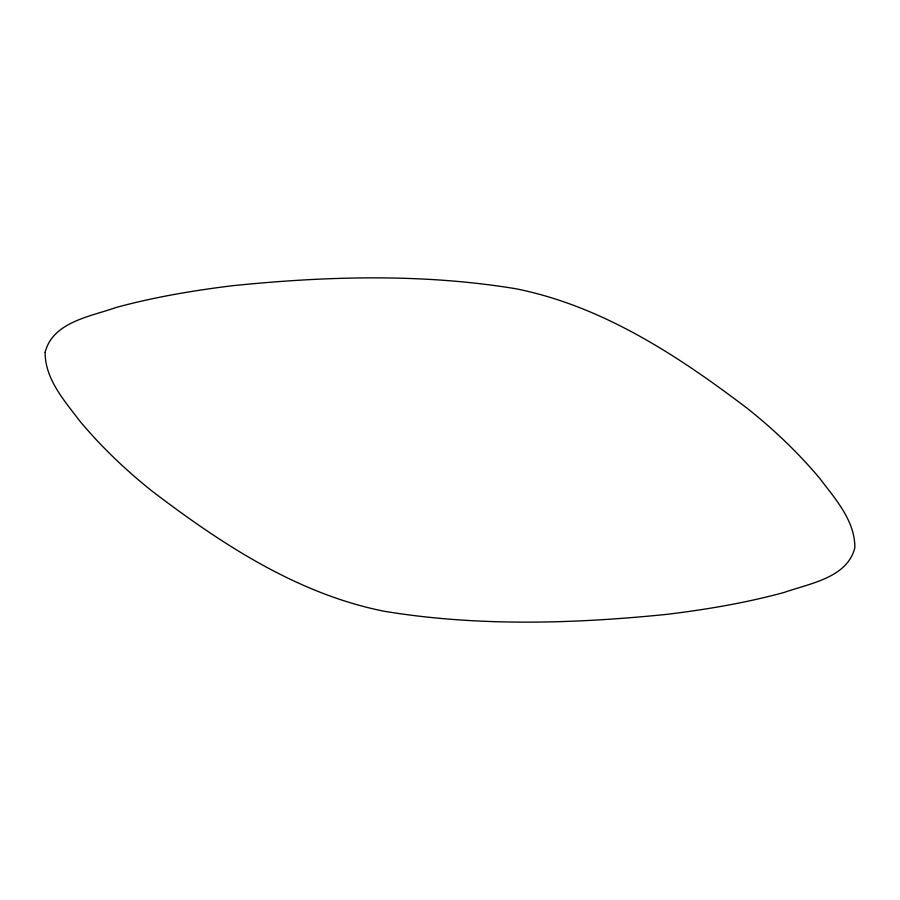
<?xml version="1.0" encoding="UTF-8"?>
<svg xmlns="http://www.w3.org/2000/svg" width="900" height="900" viewBox="0 0 900 900"><rect width="100%" height="100%" fill="white"/><g stroke="black" fill="none" stroke-linecap="round" stroke-linejoin="round"><path stroke-width="1.35" d="M45.146 352.249C44.921 379.305 64.778 401.141 80.19 421.537C101.767 447.289 126.236 470.554 152.516 491.468C221.828 544.14 297.585 594.034 384.289 611.28C477.776 626.636 573.502 623.869 667.474 614.284C706.77 609.457 745.954 602.865 784.192 592.436C809.516 583.403 847.114 578.16 854.854 547.751C855.079 520.695 835.222 498.859 819.81 478.463C798.232 452.711 773.764 429.446 747.484 408.532C678.173 355.86 602.415 305.966 515.711 288.72C422.224 273.364 326.498 276.131 232.526 285.716C193.23 290.543 154.046 297.135 115.808 307.564C90.484 316.598 52.886 321.84 45.146 352.249"/></g></svg>
